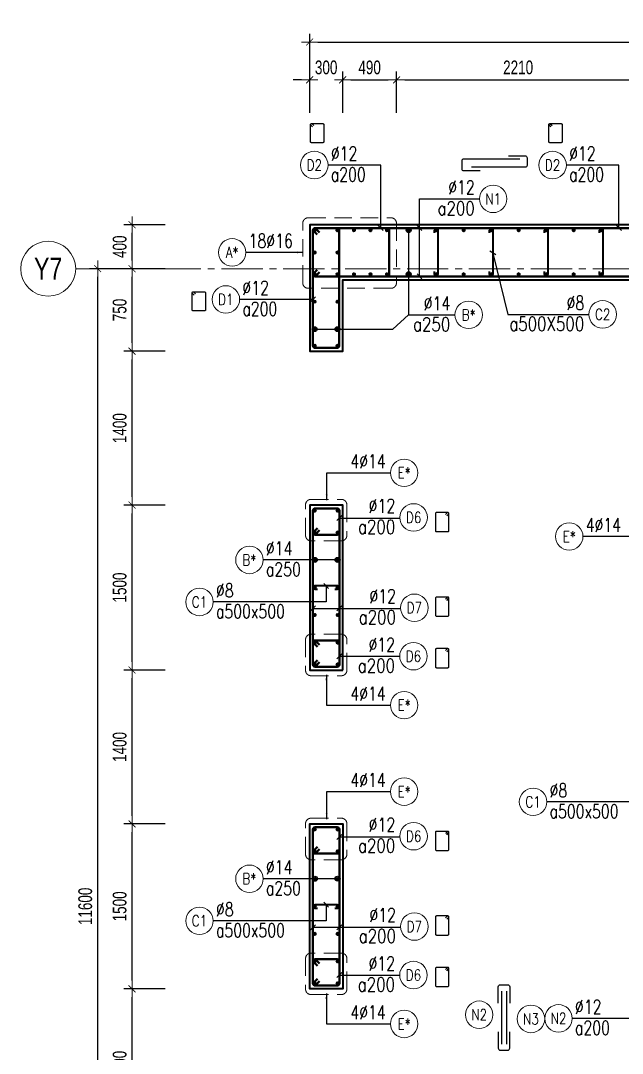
# Model space of a CAD drawing. Header units: millimetres. Extents: x 988833 to 1318015, y -9365 to 47591.
# Drawn here: x 1183816 to 1189286, y 5349 to 14742 of the extents above; entities that cross this region are included whole.
import ezdxf
from ezdxf.enums import TextEntityAlignment as Align

# ---------------------------------------------------------------- set-up
doc = ezdxf.new("R2010")
doc.units = ezdxf.units.MM
doc.header["$MEASUREMENT"] = 0
for name, pattern in [('HIDDEN', [9.525, 6.35, -3.175]), ('HIDDEN2', [4.7625, 3.175, -1.5875]), ('OF_Grid_1$0$CENTER2', [1.125, 0.75, -0.125, 0.125, -0.125])]:
    doc.linetypes.add(name, pattern=pattern)
doc.layers.get('0').update_dxf_attribs({"lineweight": 20})
doc.layers.get('Defpoints').update_dxf_attribs({"color": 151, "lineweight": 9})
doc.layers.add('Hidden', color=9, linetype='HIDDEN')
doc.layers.add('Ligature', color=1, linetype='Continuous')
for name, color, linetype, lineweight in [('KC-LEADER', 153, 'Continuous', 18), ('KC-THEP', 6, 'Continuous', 40), ('NDC_S_DIM', 1, 'Continuous', 15), ('NDC_S_HIDDEN', 8, 'HIDDEN2', 13), ('NDC_S_LEADER', 1, 'Continuous', 15), ('NDC_S_REBAR', 4, 'Continuous', 35), ('NDC_S_STIRRUP', 4, 'Continuous', 40), ('NDC_S_VN TEXT', 7, 'Continuous', 20), ('NDC_S_WALL', 6, 'Continuous', 35), ('OF_Grid_1$0$NDC_S_AXIS', 5, 'OF_Grid_1$0$CENTER2', 13), ('OF_Grid_1$0$NDC_S_SYMBOL', 1, 'Continuous', 15), ('OF_Grid_1$0$NDC_S_TEXT SYMBOL', 7, 'Continuous', 20)]:
    doc.layers.add(name, color=color, linetype=linetype, lineweight=lineweight)
doc.styles.add('NDC_ARIAL', font='arial.ttf', dxfattribs={"width": 0.85})
doc.styles.add('NDC_DIM', font='', dxfattribs={"width": 0.75})
doc.styles.add('NDC_EN TXT', font='romans.shx', dxfattribs={"width": 0.8})
doc.styles.add('OF_Grid_1$0$NDC_ANNO', font='', dxfattribs={"width": 0.8})
doc.styles.get('NDC_DIM').set_extended_font_data('Dotum')
doc.styles.get('OF_Grid_1$0$NDC_ANNO').set_extended_font_data('Dotum')
doc.dimstyles.new('NDC_1-50', dxfattribs={"dimscale": 50, "dimtxt": 2.5, "dimasz": 1, "dimexe": 1.5, "dimexo": 0, "dimgap": 0.8, "dimtad": 1, "dimdec": 0, "dimdsep": 46, "dimtxsty": 'NDC_ARIAL', "dimblk": 'DIMMARK', "dimcen": 49999.938995, "dimdle": 1.5, "dimclrd": 1, "dimclre": 1, "dimclrt": 3, "dimadec": 0, "dimazin": 0, "dimtfac": 1, "dimtdec": 0, "dimtix": 1, "dimtmove": 2, "dimatfit": 3, "dimfxl": 1, "dimarcsym": 0})
doc.dimstyles.new('NDC_dim_30', dxfattribs={"dimscale": 30, "dimtxt": 2.5, "dimasz": 1.5, "dimexe": 1.5, "dimexo": 2.5, "dimgap": 1, "dimtad": 1, "dimdec": 0, "dimzin": 0, "dimdsep": 46, "dimtxsty": 'NDC_DIM', "dimblk": 'DIMMARK', "dimcen": 0.09, "dimdle": 1.2, "dimclrd": 1, "dimclre": 1, "dimclrt": 3, "dimadec": 0, "dimazin": 0, "dimtfac": 1, "dimtdec": 0, "dimtix": 1, "dimtofl": 0, "dimtmove": 0, "dimatfit": 3, "dimfxl": 6, "dimfxlon": 1, "dimtolj": 1, "dimtzin": 0, "dimarcsym": 0})
doc.dimstyles.new('NDC_dim_50', dxfattribs={"dimscale": 50, "dimtxt": 2.5, "dimasz": 1.5, "dimexe": 1.5, "dimexo": 2.5, "dimgap": 1, "dimtad": 1, "dimdec": 0, "dimzin": 0, "dimdsep": 46, "dimtxsty": 'NDC_DIM', "dimblk": 'DIMMARK', "dimcen": 0.09, "dimdle": 1.2, "dimclrd": 1, "dimclre": 1, "dimclrt": 3, "dimadec": 0, "dimazin": 0, "dimtfac": 1, "dimtdec": 0, "dimtix": 1, "dimtofl": 0, "dimtmove": 0, "dimatfit": 3, "dimfxl": 6, "dimfxlon": 1, "dimtolj": 1, "dimtzin": 0, "dimarcsym": 0})

# ---------------------------------------------------------------- blocks, each defined once
blk = doc.blocks.new('THEP')
at = {"layer": 'KC-LEADER', "color": 6}
blk.add_circle((0, 0), 14, dxfattribs=at)
at = {"layer": 'KC-THEP'}
for p, q in [((-14, 0), (14, 0)), ((9.9, 9.9), (-9.9, -9.9)), ((-9.9, 9.9), (9.9, -9.9)), ((0, 14), (0, -14))]:
    blk.add_line(p, q, dxfattribs=at)
blk = doc.blocks.new('A$C7BC65A55')
at = {"layer": 'Ligature'}
for p, q in [((-15.2, 372, 0), (-15.2, 38.5, 0)), ((15.2, 372, 0), (15.2, 38.5, 0))]:
    blk.add_line(p, q, dxfattribs=at)
for points in [[(-36.2, 296.5), (-36.2, 400.9, -0.414214), (-24, 413.1), (24, 413.1, -0.414214), (36.2, 400.9), (36.2, 296.5)], [(-36.2, 116.5), (-36.2, 12.2, 0.414214), (-24, 0), (24, 0, 0.414214), (36.2, 12.2), (36.2, 116.5)]]:
    blk.add_lwpolyline(points, format="xyb", dxfattribs=at)
blk = doc.blocks.new('DIMMARK')
at = {"layer": 'NDC_S_DIM', "color": 1}
blk.add_line((-1.5, 0), (1, 0), dxfattribs=at)
at = {"layer": 'NDC_S_DIM', "color": 2, "const_width": 0.1}
blk.add_lwpolyline([(-0.42, -0.42), (0.42, 0.42)], dxfattribs=at)
blk = doc.blocks.new('*U11')
blk.add_circle((-2.5, 0), 2.5)
at = {"layer": 'NDC_S_VN TEXT', "color": 3, "style": 'NDC_EN TXT', "width": 0.75}
for tag, p in [('DK1', (0.5, 0.85)), ('KC1', (0.5, -2.97))]:
    blk.add_attdef(tag, p, '', height=2.5, dxfattribs=at)
at = {"layer": 'NDC_S_VN TEXT', "color": 7, "style": 'NDC_EN TXT', "width": 0.8}
blk.add_attdef('SH2', text='', height=2, dxfattribs=at).set_placement((-2.5, 0), align=Align.MIDDLE)
blk = doc.blocks.new('*U12')
blk.add_circle((-2.5, 0), 2.5)
at = {"layer": 'NDC_S_VN TEXT', "color": 3, "style": 'NDC_EN TXT', "width": 0.75}
for tag, p in [('DK1', (0.5, 0.85)), ('KC1', (0.5, -2.97))]:
    blk.add_attdef(tag, p, '', height=2.5, dxfattribs=at)
at = {"layer": 'NDC_S_VN TEXT', "color": 7, "style": 'NDC_EN TXT', "width": 0.8}
blk.add_attdef('SH2', text='', height=2, dxfattribs=at).set_placement((-2.5, 0), align=Align.MIDDLE)
blk = doc.blocks.new('*U13')
blk.add_circle((-2.5, 0), 2.5)
at = {"layer": 'NDC_S_VN TEXT', "color": 3, "style": 'NDC_EN TXT', "width": 0.75}
blk.add_attdef('DK1', (0.5, 0.85), '', height=2.5, dxfattribs=at)
at = {"layer": 'NDC_S_VN TEXT', "color": 7, "style": 'NDC_EN TXT', "width": 0.8}
blk.add_attdef('SH2', text='', height=2, dxfattribs=at).set_placement((-2.5, 0), align=Align.MIDDLE)
blk = doc.blocks.new('*U10')
blk.add_circle((2.5, 0), 2.5)
at = {"layer": 'NDC_S_VN TEXT', "color": 3, "style": 'NDC_EN TXT'}
for tag, width, p in [('DK2', 0.75, (-0.85, 0.85)), ('KC2', 0.8, (-0.85, -2.97))]:
    blk.add_attdef(tag, text='', height=2.5, dxfattribs=dict(at, width=width)).set_placement(p, align=Align.RIGHT)
at = {"layer": 'NDC_S_VN TEXT', "color": 7, "style": 'NDC_EN TXT', "width": 0.8}
blk.add_attdef('SH3', text='', height=2, dxfattribs=at).set_placement((2.5, 0), align=Align.MIDDLE)
blk = doc.blocks.new('*U9')
blk.add_circle((2.5, 0), 2.5)
at = {"layer": 'NDC_S_VN TEXT', "color": 3, "style": 'NDC_EN TXT', "width": 0.75}
blk.add_attdef('DK2', text='', height=2.5, dxfattribs=at).set_placement((-0.85, 0.85), align=Align.RIGHT)
at = {"layer": 'NDC_S_VN TEXT', "color": 7, "style": 'NDC_EN TXT', "width": 0.8}
blk.add_attdef('SH3', text='', height=2, dxfattribs=at).set_placement((2.5, 0), align=Align.MIDDLE)
blk = doc.blocks.new('*D1123')
at = {"layer": 'Defpoints', "color": 0, "ltscale": 200, "transparency": 16777216}
for p in [(1186743.5, 14203.4), (1186443.5, 12885.6), (1186743.5, 12385.6)]:
    blk.add_point(p, dxfattribs=at)
at = {"layer": 'NDC_S_DIM', "color": 1, "lineweight": -2, "ltscale": 200, "transparency": 16777216}
for p, q in [((1186443.5, 13903.4), (1186443.5, 14278.4)), ((1186743.5, 13903.4), (1186743.5, 14278.4)), ((1186368.5, 14203.4), (1186293.5, 14203.4)), ((1186818.5, 14203.4), (1186893.5, 14203.4))]:
    blk.add_line(p, q, dxfattribs=at)
at = {"layer": 'NDC_S_DIM', "color": 1, "lineweight": -2, "ltscale": 200, "transparency": 16777216, "xscale": 75, "yscale": 75, "zscale": 75}
blk.add_blockref('DIMMARK', (1186443.5, 14203.4), dxfattribs=at)
at = {"layer": 'NDC_S_DIM', "color": 1, "lineweight": -2, "ltscale": 200, "transparency": 16777216, "xscale": 75, "yscale": 75, "zscale": 75, "rotation": 180}
blk.add_blockref('DIMMARK', (1186743.5, 14203.4), dxfattribs=at)
at = {"layer": 'NDC_S_DIM', "color": 3, "ltscale": 200, "transparency": 16777216, "insert": (1186593.5, 14315.9), "char_height": 125, "attachment_point": 5, "style": 'NDC_DIM'}
blk.add_mtext('\\A1;300', dxfattribs=at)
blk = doc.blocks.new('*D1124')
at = {"layer": 'Defpoints', "color": 0, "ltscale": 200, "transparency": 16777216}
for p in [(1187233.4, 14203.4), (1186743.5, 12385.6), (1187233.4, 12199.5)]:
    blk.add_point(p, dxfattribs=at)
at = {"layer": 'NDC_S_DIM', "color": 1, "lineweight": -2, "ltscale": 200, "transparency": 16777216}
for p, q in [((1186743.5, 13903.4), (1186743.5, 14278.4)), ((1187233.4, 13903.4), (1187233.4, 14278.4)), ((1186818.5, 14203.4), (1187158.4, 14203.4))]:
    blk.add_line(p, q, dxfattribs=at)
at = {"layer": 'NDC_S_DIM', "color": 1, "lineweight": -2, "ltscale": 200, "transparency": 16777216, "xscale": 75, "yscale": 75, "zscale": 75, "rotation": 180}
blk.add_blockref('DIMMARK', (1186743.5, 14203.4), dxfattribs=at)
at = {"layer": 'NDC_S_DIM', "color": 1, "lineweight": -2, "ltscale": 200, "transparency": 16777216, "xscale": 75, "yscale": 75, "zscale": 75}
blk.add_blockref('DIMMARK', (1187233.4, 14203.4), dxfattribs=at)
at = {"layer": 'NDC_S_DIM', "color": 3, "ltscale": 200, "transparency": 16777216, "insert": (1186988.5, 14315.9), "char_height": 125, "attachment_point": 5, "style": 'NDC_DIM'}
blk.add_mtext('\\A1;490', dxfattribs=at)
blk = doc.blocks.new('*D1125')
at = {"layer": 'Defpoints', "color": 0, "ltscale": 200, "transparency": 16777216}
for p in [(1189443.5, 14203.4), (1189443.5, 12385.6), (1187233.4, 12199.5)]:
    blk.add_point(p, dxfattribs=at)
at = {"layer": 'NDC_S_DIM', "color": 1, "lineweight": -2, "ltscale": 200, "transparency": 16777216}
for p, q in [((1187233.4, 13903.4), (1187233.4, 14278.4)), ((1189443.5, 13903.4), (1189443.5, 14278.4)), ((1187308.4, 14203.4), (1189368.5, 14203.4))]:
    blk.add_line(p, q, dxfattribs=at)
at = {"layer": 'NDC_S_DIM', "color": 1, "lineweight": -2, "ltscale": 200, "transparency": 16777216, "xscale": 75, "yscale": 75, "zscale": 75, "rotation": 180}
blk.add_blockref('DIMMARK', (1187233.4, 14203.4), dxfattribs=at)
at = {"layer": 'NDC_S_DIM', "color": 1, "lineweight": -2, "ltscale": 200, "transparency": 16777216, "xscale": 75, "yscale": 75, "zscale": 75}
blk.add_blockref('DIMMARK', (1189443.5, 14203.4), dxfattribs=at)
at = {"layer": 'NDC_S_DIM', "color": 3, "ltscale": 200, "transparency": 16777216, "insert": (1188338.5, 14315.9), "char_height": 125, "attachment_point": 5, "style": 'NDC_DIM'}
blk.add_mtext('\\A1;2210', dxfattribs=at)
blk = doc.blocks.new('*D1135')
at = {"layer": 'Defpoints', "color": 0, "ltscale": 200, "transparency": 16777216}
for p in [(1193543.3, 14547.4), (1193543.3, 13839.7), (1186443.5, 13744.4)]:
    blk.add_point(p, dxfattribs=at)
at = {"layer": 'NDC_S_DIM', "color": 1, "lineweight": -2, "ltscale": 200, "transparency": 16777216}
for p, q in [((1186443.5, 14247.4), (1186443.5, 14622.4)), ((1193543.3, 14247.4), (1193543.3, 14622.4)), ((1186518.5, 14547.4), (1193468.3, 14547.4))]:
    blk.add_line(p, q, dxfattribs=at)
at = {"layer": 'NDC_S_DIM', "color": 1, "lineweight": -2, "ltscale": 200, "transparency": 16777216, "xscale": 75, "yscale": 75, "zscale": 75, "rotation": 180}
blk.add_blockref('DIMMARK', (1186443.5, 14547.4), dxfattribs=at)
at = {"layer": 'NDC_S_DIM', "color": 1, "lineweight": -2, "ltscale": 200, "transparency": 16777216, "xscale": 75, "yscale": 75, "zscale": 75}
blk.add_blockref('DIMMARK', (1193543.3, 14547.4), dxfattribs=at)
at = {"layer": 'NDC_S_DIM', "color": 3, "ltscale": 200, "transparency": 16777216, "insert": (1189993.4, 14659.9), "char_height": 125, "attachment_point": 5, "style": 'NDC_DIM'}
blk.add_mtext('\\A1;7100', dxfattribs=at)
blk = doc.blocks.new('*U55')
at = {"layer": 'OF_Grid_1$0$NDC_S_SYMBOL'}
blk.add_line((5, 0), (9, 0), dxfattribs=at)
blk.add_circle((0, 0), 5, dxfattribs=at)
at = {"layer": 'OF_Grid_1$0$NDC_S_TEXT SYMBOL', "color": 7, "style": 'OF_Grid_1$0$NDC_ANNO', "width": 0.8}
blk.add_attdef('GRID', text='', height=4, rotation=270, dxfattribs=at).set_placement((0, 0), align=Align.MIDDLE)
blk = doc.blocks.new('*D1136')
at = {"layer": 'Defpoints', "color": 0, "ltscale": 200, "transparency": 16777216}
for p in [(1184829, 12885.6), (1186443.5, 12885.6), (1186743.5, 12485.6)]:
    blk.add_point(p, dxfattribs=at)
at = {"layer": 'NDC_S_DIM', "color": 1, "lineweight": -2, "ltscale": 200, "transparency": 16777216}
for p, q in [((1185129, 12885.6), (1184754, 12885.6)), ((1184829, 12560.6), (1184829, 12810.6)), ((1185129, 12485.6), (1184754, 12485.6))]:
    blk.add_line(p, q, dxfattribs=at)
at = {"layer": 'NDC_S_DIM', "color": 1, "lineweight": -2, "ltscale": 200, "transparency": 16777216, "xscale": 75, "yscale": 75, "zscale": 75}
for p, rotation in [((1184829, 12885.6), 90), ((1184829, 12485.6), 270)]:
    blk.add_blockref('DIMMARK', p, dxfattribs=dict(at, rotation=rotation))
at = {"layer": 'NDC_S_DIM', "color": 3, "ltscale": 200, "transparency": 16777216, "insert": (1184716.4, 12685.6), "char_height": 125, "attachment_point": 5, "rotation": 90, "style": 'NDC_DIM'}
blk.add_mtext('\\A1;400', dxfattribs=at)
blk = doc.blocks.new('*D1138')
at = {"layer": 'Defpoints', "color": 0, "ltscale": 200, "transparency": 16777216}
for p in [(1184516.4, 12485.6), (1186557.4, 12485.6), (1186557.5, 885.9)]:
    blk.add_point(p, dxfattribs=at)
at = {"layer": 'NDC_S_DIM', "color": 1, "lineweight": -2, "ltscale": 200, "transparency": 16777216}
for p, q in [((1184816.4, 12485.6), (1184441.4, 12485.6)), ((1184516.4, 960.9), (1184516.4, 12410.6)), ((1184816.4, 885.9), (1184441.4, 885.9))]:
    blk.add_line(p, q, dxfattribs=at)
at = {"layer": 'NDC_S_DIM', "color": 1, "lineweight": -2, "ltscale": 200, "transparency": 16777216, "xscale": 75, "yscale": 75, "zscale": 75}
for p, rotation in [((1184516.4, 12485.6), 90), ((1184516.4, 885.9), 270)]:
    blk.add_blockref('DIMMARK', p, dxfattribs=dict(at, rotation=rotation))
at = {"layer": 'NDC_S_DIM', "color": 3, "ltscale": 200, "transparency": 16777216, "insert": (1184403.8, 6685.7), "char_height": 125, "attachment_point": 5, "rotation": 90, "style": 'NDC_DIM'}
blk.add_mtext('\\A1;11600', dxfattribs=at)
blk = doc.blocks.new('*D1159')
at = {"layer": 'Defpoints', "color": 0, "ltscale": 200, "transparency": 16777216}
for p in [(1184829, 5935.6), (1186593.5, 5935.6), (1186593.5, 4535.6)]:
    blk.add_point(p, dxfattribs=at)
at = {"layer": 'NDC_S_DIM', "color": 1, "lineweight": -2, "ltscale": 200, "transparency": 16777216}
for p, q in [((1185129, 5935.6), (1184754, 5935.6)), ((1184829, 4610.6), (1184829, 5860.6)), ((1185129, 4535.6), (1184754, 4535.6))]:
    blk.add_line(p, q, dxfattribs=at)
at = {"layer": 'NDC_S_DIM', "color": 1, "lineweight": -2, "ltscale": 200, "transparency": 16777216, "xscale": 75, "yscale": 75, "zscale": 75}
for p, rotation in [((1184829, 5935.6), 90), ((1184829, 4535.6), 270)]:
    blk.add_blockref('DIMMARK', p, dxfattribs=dict(at, rotation=rotation))
at = {"layer": 'NDC_S_DIM', "color": 3, "ltscale": 200, "transparency": 16777216, "insert": (1184716.4, 5235.6), "char_height": 125, "attachment_point": 5, "rotation": 90, "style": 'NDC_DIM'}
blk.add_mtext('\\A1;1400', dxfattribs=at)
blk = doc.blocks.new('*D1160')
at = {"layer": 'Defpoints', "color": 0, "ltscale": 200, "transparency": 16777216}
for p in [(1184829, 7435.6), (1186593.5, 7435.6), (1186593.5, 5935.6)]:
    blk.add_point(p, dxfattribs=at)
at = {"layer": 'NDC_S_DIM', "color": 1, "lineweight": -2, "ltscale": 200, "transparency": 16777216}
for p, q in [((1185129, 7435.6), (1184754, 7435.6)), ((1184829, 6010.6), (1184829, 7360.6)), ((1185129, 5935.6), (1184754, 5935.6))]:
    blk.add_line(p, q, dxfattribs=at)
at = {"layer": 'NDC_S_DIM', "color": 1, "lineweight": -2, "ltscale": 200, "transparency": 16777216, "xscale": 75, "yscale": 75, "zscale": 75}
for p, rotation in [((1184829, 7435.6), 90), ((1184829, 5935.6), 270)]:
    blk.add_blockref('DIMMARK', p, dxfattribs=dict(at, rotation=rotation))
at = {"layer": 'NDC_S_DIM', "color": 3, "ltscale": 200, "transparency": 16777216, "insert": (1184716.4, 6685.6), "char_height": 125, "attachment_point": 5, "rotation": 90, "style": 'NDC_DIM'}
blk.add_mtext('\\A1;1500', dxfattribs=at)
blk = doc.blocks.new('*D1161')
at = {"layer": 'Defpoints', "color": 0, "ltscale": 200, "transparency": 16777216}
for p in [(1184829, 8835.6), (1186593.5, 8835.6), (1186593.5, 7435.6)]:
    blk.add_point(p, dxfattribs=at)
at = {"layer": 'NDC_S_DIM', "color": 1, "lineweight": -2, "ltscale": 200, "transparency": 16777216}
for p, q in [((1185129, 8835.6), (1184754, 8835.6)), ((1184829, 7510.6), (1184829, 8760.6)), ((1185129, 7435.6), (1184754, 7435.6))]:
    blk.add_line(p, q, dxfattribs=at)
at = {"layer": 'NDC_S_DIM', "color": 1, "lineweight": -2, "ltscale": 200, "transparency": 16777216, "xscale": 75, "yscale": 75, "zscale": 75}
for p, rotation in [((1184829, 8835.6), 90), ((1184829, 7435.6), 270)]:
    blk.add_blockref('DIMMARK', p, dxfattribs=dict(at, rotation=rotation))
at = {"layer": 'NDC_S_DIM', "color": 3, "ltscale": 200, "transparency": 16777216, "insert": (1184716.4, 8135.6), "char_height": 125, "attachment_point": 5, "rotation": 90, "style": 'NDC_DIM'}
blk.add_mtext('\\A1;1400', dxfattribs=at)
blk = doc.blocks.new('*D1162')
at = {"layer": 'Defpoints', "color": 0, "ltscale": 200, "transparency": 16777216}
for p in [(1184829, 10335.6), (1186593.5, 10335.6), (1186593.5, 8835.6)]:
    blk.add_point(p, dxfattribs=at)
at = {"layer": 'NDC_S_DIM', "color": 1, "lineweight": -2, "ltscale": 200, "transparency": 16777216}
for p, q in [((1185129, 10335.6), (1184754, 10335.6)), ((1184829, 8910.6), (1184829, 10260.6)), ((1185129, 8835.6), (1184754, 8835.6))]:
    blk.add_line(p, q, dxfattribs=at)
at = {"layer": 'NDC_S_DIM', "color": 1, "lineweight": -2, "ltscale": 200, "transparency": 16777216, "xscale": 75, "yscale": 75, "zscale": 75}
for p, rotation in [((1184829, 10335.6), 90), ((1184829, 8835.6), 270)]:
    blk.add_blockref('DIMMARK', p, dxfattribs=dict(at, rotation=rotation))
at = {"layer": 'NDC_S_DIM', "color": 3, "ltscale": 200, "transparency": 16777216, "insert": (1184716.4, 9585.6), "char_height": 125, "attachment_point": 5, "rotation": 90, "style": 'NDC_DIM'}
blk.add_mtext('\\A1;1500', dxfattribs=at)
blk = doc.blocks.new('*D1163')
at = {"layer": 'Defpoints', "color": 0, "ltscale": 200, "transparency": 16777216}
for p in [(1184829, 11735.6), (1186593.5, 11735.6), (1186593.5, 10335.6)]:
    blk.add_point(p, dxfattribs=at)
at = {"layer": 'NDC_S_DIM', "color": 1, "lineweight": -2, "ltscale": 200, "transparency": 16777216}
for p, q in [((1185129, 11735.6), (1184754, 11735.6)), ((1184829, 10410.6), (1184829, 11660.6)), ((1185129, 10335.6), (1184754, 10335.6))]:
    blk.add_line(p, q, dxfattribs=at)
at = {"layer": 'NDC_S_DIM', "color": 1, "lineweight": -2, "ltscale": 200, "transparency": 16777216, "xscale": 75, "yscale": 75, "zscale": 75}
for p, rotation in [((1184829, 11735.6), 90), ((1184829, 10335.6), 270)]:
    blk.add_blockref('DIMMARK', p, dxfattribs=dict(at, rotation=rotation))
at = {"layer": 'NDC_S_DIM', "color": 3, "ltscale": 200, "transparency": 16777216, "insert": (1184716.4, 11035.6), "char_height": 125, "attachment_point": 5, "rotation": 90, "style": 'NDC_DIM'}
blk.add_mtext('\\A1;1400', dxfattribs=at)
blk = doc.blocks.new('*D1164')
at = {"layer": 'Defpoints', "color": 0, "ltscale": 200, "transparency": 16777216}
for p in [(1184829, 12485.6), (1186557.4, 12485.6), (1186593.5, 11735.6)]:
    blk.add_point(p, dxfattribs=at)
at = {"layer": 'NDC_S_DIM', "color": 1, "lineweight": -2, "ltscale": 200, "transparency": 16777216}
for p, q in [((1185129, 12485.6), (1184754, 12485.6)), ((1184829, 11810.6), (1184829, 12410.6)), ((1185129, 11735.6), (1184754, 11735.6))]:
    blk.add_line(p, q, dxfattribs=at)
at = {"layer": 'NDC_S_DIM', "color": 1, "lineweight": -2, "ltscale": 200, "transparency": 16777216, "xscale": 75, "yscale": 75, "zscale": 75}
for p, rotation in [((1184829, 12485.6), 90), ((1184829, 11735.6), 270)]:
    blk.add_blockref('DIMMARK', p, dxfattribs=dict(at, rotation=rotation))
at = {"layer": 'NDC_S_DIM', "color": 3, "ltscale": 200, "transparency": 16777216, "insert": (1184716.4, 12110.6), "char_height": 125, "attachment_point": 5, "rotation": 90, "style": 'NDC_DIM'}
blk.add_mtext('\\A1;750', dxfattribs=at)

msp = doc.modelspace()

# ---------------------------------------------------------------- linework, layer by layer
for centre in [(1187984.4, 5700), (1188455.4, 5661.8)]:
    msp.add_circle(centre, 125)
at = {"layer": 'Ligature'}
for points in [[(1186469.5, 13775.5), (1186453.6, 13791.4, -0.668179), (1186459.3, 13805.4), (1186564, 13805.4, -0.414214), (1186572.1, 13797.2), (1186572.1, 13640.1, -0.414214), (1186564, 13631.9), (1186459.3, 13631.9, -0.414214), (1186451.2, 13640.1), (1186451.2, 13797.2, -0.668179), (1186465.1, 13803), (1186481.1, 13787)], [(1188635.7, 13775.5), (1188619.7, 13791.4, -0.668179), (1188625.5, 13805.4), (1188730.1, 13805.4, -0.414214), (1188738.3, 13797.2), (1188738.3, 13640.1, -0.414214), (1188730.1, 13631.9), (1188625.5, 13631.9, -0.414214), (1188617.3, 13640.1), (1188617.3, 13797.2, -0.668179), (1188631.2, 13803), (1188647.2, 13787)], [(1185393.9, 12245.4), (1185377.9, 12261.4, -0.668179), (1185383.7, 12275.3), (1185488.3, 12275.3, -0.414214), (1185496.5, 12267.1), (1185496.5, 12110, -0.414214), (1185488.3, 12101.9), (1185383.7, 12101.9, -0.414214), (1185375.5, 12110), (1185375.5, 12267.1, -0.668179), (1185389.5, 12272.9), (1185405.4, 12257)], [(1187689.6, 10237.8), (1187705.5, 10253.8, 0.668179), (1187699.8, 10267.7), (1187595.1, 10267.7, 0.414214), (1187587, 10259.6), (1187587, 10102.4, 0.414214), (1187595.1, 10094.3), (1187699.8, 10094.3, 0.414214), (1187707.9, 10102.4), (1187707.9, 10259.6, 0.668179), (1187694, 10265.3), (1187678, 10249.4)], [(1187689.5, 9468.7), (1187705.5, 9484.6, 0.668179), (1187699.7, 9498.6), (1187595.1, 9498.6, 0.414214), (1187586.9, 9490.4), (1187586.9, 9333.3, 0.414214), (1187595.1, 9325.1), (1187699.7, 9325.1, 0.414214), (1187707.9, 9333.3), (1187707.9, 9490.4, 0.668179), (1187694, 9496.2), (1187678, 9480.2)], [(1187689.5, 9000.1), (1187705.5, 9016.1, 0.668179), (1187699.7, 9030), (1187595.1, 9030, 0.414214), (1187586.9, 9021.8), (1187586.9, 8864.7, 0.414214), (1187595.1, 8856.6), (1187699.7, 8856.6, 0.414214), (1187707.9, 8864.7), (1187707.9, 9021.8, 0.668179), (1187694, 9027.6), (1187678, 9011.6)], [(1187689.6, 7337.8), (1187705.5, 7353.8, 0.668179), (1187699.8, 7367.7), (1187595.1, 7367.7, 0.414214), (1187587, 7359.6), (1187587, 7202.4, 0.414214), (1187595.1, 7194.3), (1187699.8, 7194.3, 0.414214), (1187707.9, 7202.4), (1187707.9, 7359.6, 0.668179), (1187694, 7365.3), (1187678, 7349.4)], [(1187689.5, 6568.7), (1187705.5, 6584.6, 0.668179), (1187699.7, 6598.6), (1187595.1, 6598.6, 0.414214), (1187586.9, 6590.4), (1187586.9, 6433.3, 0.414214), (1187595.1, 6425.1), (1187699.7, 6425.1, 0.414214), (1187707.9, 6433.3), (1187707.9, 6590.4, 0.668179), (1187694, 6596.2), (1187678, 6580.2)], [(1187689.5, 6100.1), (1187705.5, 6116.1, 0.668179), (1187699.7, 6130), (1187595.1, 6130, 0.414214), (1187586.9, 6121.8), (1187586.9, 5964.7, 0.414214), (1187595.1, 5956.6), (1187699.7, 5956.6, 0.414214), (1187707.9, 5964.7), (1187707.9, 6121.8, 0.668179), (1187694, 6127.6), (1187678, 6111.6)]]:
    msp.add_lwpolyline(points, format="xyb", dxfattribs=at)
at = {"layer": 'Ligature', "elevation": 0}
for points in [[(1188355.3, 13482.5), (1187843.6, 13482.5, 0.414214), (1187826, 13464.9), (1187826, 13395.7, 0.414214), (1187843.6, 13378.1), (1187993.9, 13378.1)], [(1188251.7, 13512.5), (1188401.9, 13512.5, -0.414214), (1188419.5, 13494.9), (1188419.5, 13425.8, -0.414214), (1188401.9, 13408.2), (1187913.7, 13408.2)]]:
    msp.add_lwpolyline(points, format="xyb", dxfattribs=at)
at = {"layer": 'NDC_S_HIDDEN', "ltscale": 50}
for points in [[(1186430.4, 12949), (1187182.6, 12949, -0.414214), (1187232.6, 12899), (1187232.6, 12357.7, -0.414214), (1187182.6, 12307.7), (1186430.4, 12307.7, -0.414214), (1186380.4, 12357.7), (1186380.4, 12899, -0.414214)], [(1186455.9, 10387.7), (1186731.7, 10387.7, -0.414214), (1186781.7, 10337.7), (1186781.7, 10060.1, -0.414214), (1186731.7, 10010.1), (1186455.9, 10010.1, -0.414214), (1186405.9, 10060.1), (1186405.9, 10337.7, -0.414214)], [(1186455.9, 8783.5), (1186731.7, 8783.5, 0.414214), (1186781.7, 8833.5), (1186781.7, 9111.1, 0.414214), (1186731.7, 9161.1), (1186455.9, 9161.1, 0.414214), (1186405.9, 9111.1), (1186405.9, 8833.5, 0.414214)], [(1186455.9, 7487.7), (1186731.7, 7487.7, -0.414214), (1186781.7, 7437.7), (1186781.7, 7160.1, -0.414214), (1186731.7, 7110.1), (1186455.9, 7110.1, -0.414214), (1186405.9, 7160.1), (1186405.9, 7437.7, -0.414214)], [(1186455.9, 5883.5), (1186731.7, 5883.5, 0.414214), (1186781.7, 5933.5), (1186781.7, 6211.1, 0.414214), (1186731.7, 6261.1), (1186455.9, 6261.1, 0.414214), (1186405.9, 6211.1), (1186405.9, 5933.5, 0.414214)]]:
    msp.add_lwpolyline(points, format="xyb", close=True, dxfattribs=at)
at = {"layer": 'NDC_S_REBAR'}
for points in [[(1187578.4, 12810.6), (1187578.4, 12835.6, -1), (1187608.4, 12835.6), (1187608.4, 12435.6, -1), (1187578.4, 12435.6), (1187578.4, 12460.6)], [(1188078.4, 12810.6), (1188078.4, 12835.6, -1), (1188108.4, 12835.6), (1188108.4, 12435.6, -1), (1188078.4, 12435.6), (1188078.4, 12460.6)], [(1188578.4, 12810.6), (1188578.4, 12835.6, -1), (1188608.4, 12835.6), (1188608.4, 12435.6, -1), (1188578.4, 12435.6), (1188578.4, 12460.6)], [(1189078.4, 12810.6), (1189078.4, 12835.6, -1), (1189108.4, 12835.6), (1189108.4, 12435.6, -1), (1189078.4, 12435.6), (1189078.4, 12460.6)], [(1186672.1, 9570.6), (1186697.1, 9570.6, 1), (1186697.1, 9600.6), (1186490, 9600.6, 1), (1186490, 9570.6), (1186515, 9570.6)], [(1186672.1, 6670.6), (1186697.1, 6670.6, 1), (1186697.1, 6700.6), (1186490, 6700.6, 1), (1186490, 6670.6), (1186515, 6670.6)]]:
    msp.add_lwpolyline(points, format="xyb", dxfattribs=at)
at = {"layer": 'NDC_S_STIRRUP'}
for points in [[(1191250.4, 12455.6), (1191290.4, 12415.6, 0.414214), (1191310.4, 12435.6), (1191310.4, 12835.6, 0.414214), (1191290.4, 12855.6), (1186492.7, 12855.6, 0.414214), (1186472.7, 12835.6), (1186472.7, 12435.6, 0.414214), (1186492.7, 12415.6), (1191290.4, 12415.6, 0.414214), (1191310.4, 12435.6), (1191270.4, 12475.6)], [(1186532.7, 12455.6), (1186492.7, 12415.6, -0.414214), (1186472.7, 12435.6), (1186472.7, 12835.6, -0.414214), (1186492.7, 12855.6), (1187146.3, 12855.6, -0.414214), (1187166.3, 12835.6), (1187166.3, 12435.6, -0.414214), (1187146.3, 12415.6), (1186492.7, 12415.6, -0.414214), (1186472.7, 12435.6), (1186512.7, 12475.6)], [(1186512.7, 12795.6), (1186472.7, 12835.6, -0.414214), (1186492.7, 12855.6), (1186692.7, 12855.6, -0.414214), (1186712.7, 12835.6), (1186712.7, 11785.6, -0.414214), (1186692.7, 11765.6), (1186492.7, 11765.6, -0.414214), (1186472.7, 11785.6), (1186472.7, 12835.6, -0.414214), (1186492.7, 12855.6), (1186532.7, 12815.6)], [(1186513.5, 8925.6), (1186473.5, 8885.6, 0.414214), (1186493.5, 8865.6), (1186693.5, 8865.6, 0.414214), (1186713.5, 8885.6), (1186713.5, 10285.6, 0.414214), (1186693.5, 10305.6), (1186493.5, 10305.6, 0.414214), (1186473.5, 10285.6), (1186473.5, 8885.6, 0.414214), (1186493.5, 8865.6), (1186533.5, 8905.6)], [(1186513.5, 10126.1), (1186473.5, 10086.1, 0.414214), (1186493.5, 10066.1), (1186693.5, 10066.1, 0.414214), (1186713.5, 10086.1), (1186713.5, 10285.6, 0.414214), (1186693.5, 10305.6), (1186493.5, 10305.6, 0.414214), (1186473.5, 10285.6), (1186473.5, 10086.1, 0.414214), (1186493.5, 10066.1), (1186533.5, 10106.1)], [(1186513.5, 9045.1), (1186473.5, 9085.1, -0.414214), (1186493.5, 9105.1), (1186693.5, 9105.1, -0.414214), (1186713.5, 9085.1), (1186713.5, 8885.6, -0.414214), (1186693.5, 8865.6), (1186493.5, 8865.6, -0.414214), (1186473.5, 8885.6), (1186473.5, 9085.1, -0.414214), (1186493.5, 9105.1), (1186533.5, 9065.1)], [(1186513.5, 6025.6), (1186473.5, 5985.6, 0.414214), (1186493.5, 5965.6), (1186693.5, 5965.6, 0.414214), (1186713.5, 5985.6), (1186713.5, 7385.6, 0.414214), (1186693.5, 7405.6), (1186493.5, 7405.6, 0.414214), (1186473.5, 7385.6), (1186473.5, 5985.6, 0.414214), (1186493.5, 5965.6), (1186533.5, 6005.6)], [(1186513.5, 7226.1), (1186473.5, 7186.1, 0.414214), (1186493.5, 7166.1), (1186693.5, 7166.1, 0.414214), (1186713.5, 7186.1), (1186713.5, 7385.6, 0.414214), (1186693.5, 7405.6), (1186493.5, 7405.6, 0.414214), (1186473.5, 7385.6), (1186473.5, 7186.1, 0.414214), (1186493.5, 7166.1), (1186533.5, 7206.1)], [(1186513.5, 6145.1), (1186473.5, 6185.1, -0.414214), (1186493.5, 6205.1), (1186693.5, 6205.1, -0.414214), (1186713.5, 6185.1), (1186713.5, 5985.6, -0.414214), (1186693.5, 5965.6), (1186493.5, 5965.6, -0.414214), (1186473.5, 5985.6), (1186473.5, 6185.1, -0.414214), (1186493.5, 6205.1), (1186533.5, 6165.1)]]:
    msp.add_lwpolyline(points, format="xyb", dxfattribs=at)
at = {"layer": 'NDC_S_WALL', "ltscale": 200}
for points in [[(1192843.5, 3485.6), (1192843.5, 12885.6), (1192843.5, 12885.6), (1192443.5, 12885.6), (1192443.5, 12885.6), (1192443.5, 12385.6), (1192443.5, 12385.6), (1192543.5, 12385.6), (1192543.5, 10185.6), (1189743.5, 10185.6), (1189743.5, 12385.6), (1189743.5, 12385.6), (1191341.2, 12385.6), (1191341.2, 12385.6), (1191341.2, 12885.6), (1191341.2, 12885.6), (1186443.5, 12885.6), (1186443.5, 11735.6), (1186743.5, 11735.6), (1186743.5, 12385.6), (1189443.5, 12385.6), (1189443.5, 12385.6), (1189443.5, 985.6)], [(1192843.5, 3485.6), (1192843.5, 12885.6), (1192843.5, 12885.6), (1192443.5, 12885.6), (1192443.5, 12885.6), (1192443.5, 12385.6), (1192443.5, 12385.6), (1192543.5, 12385.6), (1192543.5, 10185.6), (1189743.5, 10185.6), (1189743.5, 12385.6), (1189743.5, 12385.6), (1191341.2, 12385.6), (1191341.2, 12385.6), (1191341.2, 12885.6), (1191341.2, 12885.6), (1186443.5, 12885.6), (1186443.5, 11735.6), (1186743.5, 11735.6), (1186743.5, 12385.6), (1189443.5, 12385.6), (1189443.5, 12385.6), (1189443.5, 985.6)], [(1186743.5, 8835.6), (1186743.5, 10335.6), (1186743.5, 10335.6), (1186443.5, 10335.6), (1186443.5, 8835.6), (1186743.5, 8835.6)], [(1186743.5, 8835.6), (1186743.5, 10335.6), (1186743.5, 10335.6), (1186443.5, 10335.6), (1186443.5, 8835.6), (1186743.5, 8835.6)], [(1186743.5, 5935.6), (1186443.5, 5935.6), (1186443.5, 7435.6), (1186443.5, 7435.6), (1186743.5, 7435.6), (1186743.5, 7435.6), (1186743.5, 5935.6)], [(1186443.5, 5935.6), (1186443.5, 7435.6), (1186443.5, 7435.6), (1186743.5, 7435.6), (1186743.5, 7435.6), (1186743.5, 5935.6), (1186443.5, 5935.6)]]:
    msp.add_lwpolyline(points, dxfattribs=at)
at = {"layer": 'OF_Grid_1$0$NDC_S_AXIS', "ltscale": 500}
msp.add_line((1184516.4, 12485.6), (1198344.1, 12485.6), dxfattribs=at)

# ---------------------------------------------------------------- block references
at = {"layer": 'Hidden', "xscale": 1.44, "yscale": 1.44, "zscale": 1.44}
msp.add_blockref('A$C7BC65A55', (1188209.5, 5377.7, 0), dxfattribs=at)
at = {"layer": 'KC-THEP'}
for p, rotation in [((1186489.2, 12835.6), 189.6685644363809), ((1186696.3, 12632.9), 9.66856443638095), ((1186696.3, 12435.6), 9.66856443638095), ((1186846.3, 12435.6), 9.66856443638095), ((1186996.3, 12435.6), 9.66856443638095), ((1187146.3, 12435.6), 9.66856443638095), ((1187343.4, 12435.6), 9.66856443638095), ((1187593.4, 12435.6), 9.66856443638095), ((1187843.4, 12435.6), 9.66856443638095), ((1188093.4, 12435.6), 9.66856443638095), ((1188343.4, 12435.6), 9.66856443638095), ((1188593.4, 12435.6), 9.66856443638095), ((1188843.4, 12435.6), 9.66856443638095), ((1189093.4, 12435.6), 9.66856443638095), ((1186696.3, 12185.6), 9.66856443638095), ((1186696.3, 11935.6), 9.66856443638095), ((1186696.3, 11784.3), 9.66856443638095), ((1186490, 10285.6), 189.6685644363809), ((1186697.1, 10085.6), 9.668564436380926), ((1186490, 9835.6), 189.6685644363809), ((1186490, 9585.6), 189.6685644363809), ((1186490, 9335.6), 189.6685644363809), ((1186490, 9085.6), 189.6685644363809), ((1186697.1, 8885.6), 9.668564436380946), ((1186490, 7385.6), 189.6685644363809), ((1186697.1, 7185.6), 9.668564436380926), ((1186490, 6935.6), 189.6685644363809), ((1186490, 6685.6), 189.6685644363809), ((1186490, 6435.6), 189.6685644363809), ((1186490, 6185.6), 189.6685644363809), ((1186697.1, 5985.6), 9.668564436380946)]:
    msp.add_blockref('THEP', p, dxfattribs=dict(at, rotation=rotation))
at = {"layer": 'KC-THEP', "xscale": -1}
for p, rotation in [((1186696.3, 12835.6), 170.331435563619), ((1186846.3, 12835.6), 170.331435563619), ((1186996.3, 12835.6), 170.331435563619), ((1187146.3, 12835.6), 170.331435563619), ((1187343.4, 12835.6), 170.331435563619), ((1187593.4, 12835.6), 170.331435563619), ((1187843.4, 12835.6), 170.331435563619), ((1188093.4, 12835.6), 170.331435563619), ((1188343.4, 12835.6), 170.331435563619), ((1188593.4, 12835.6), 170.331435563619), ((1188843.4, 12835.6), 170.331435563619), ((1189093.4, 12835.6), 170.331435563619), ((1186489.2, 12632.9), 350.3314355636191), ((1186489.2, 12435.6), 350.3314355636191), ((1186489.2, 12185.6), 350.3314355636191), ((1186489.2, 11935.6), 350.3314355636191), ((1186489.2, 11784.3), 350.3314355636191), ((1186697.1, 10285.6), 170.331435563619), ((1186490, 10085.6), 350.3314355636191), ((1186697.1, 9835.6), 170.331435563619), ((1186697.1, 9585.6), 170.331435563619), ((1186697.1, 9335.6), 170.331435563619), ((1186697.1, 9085.6), 170.331435563619), ((1186490, 8885.6), 350.3314355636191), ((1186697.1, 7385.6), 170.331435563619), ((1186490, 7185.6), 350.3314355636191), ((1186697.1, 6935.6), 170.331435563619), ((1186697.1, 6685.6), 170.331435563619), ((1186697.1, 6435.6), 170.331435563619), ((1186697.1, 6185.6), 170.331435563619), ((1186490, 5985.6), 350.3314355636191)]:
    msp.add_blockref('THEP', p, dxfattribs=dict(at, rotation=rotation))
at = {"layer": 'NDC_S_VN TEXT', "xscale": 50, "yscale": 50, "zscale": 50}
for name, p, values in [('*U11', (1186610.8, 13428.8), {'SH2': 'D2', 'DK1': '%%C12', 'KC1': 'a200'}), ('*U11', (1188776.9, 13428.8), {'SH2': 'D2', 'DK1': '%%C12', 'KC1': 'a200'}), ('*U10', (1187986.7, 13120.9), {'SH3': 'N1', 'DK2': '%%C12', 'KC2': 'a200'}), ('*U13', (1185863.8, 12634.5), {'SH2': 'A*', 'DK1': '18%%C16'}), ('*U11', (1185806.8, 12206.4), {'SH2': 'D1', 'DK1': '%%C12', 'KC1': 'a200'}), ('*U10', (1187764, 12065.9), {'SH3': 'B*', 'DK2': '%%C14', 'KC2': 'a250'}), ('*U10', (1188982, 12070.6), {'SH3': 'C2', 'DK2': '%%c8', 'KC2': 'a500X500'}), ('*U9', (1187177.4, 10629.1), {'SH3': 'E*', 'DK2': '4%%C14'}), ('*U10', (1187263.7, 10223.5), {'SH3': 'D6', 'DK2': '%%c12', 'KC2': 'a200'}), ('*U13', (1188927.9, 10049.8), {'SH2': 'E*', 'DK1': '4%%C14'}), ('*U11', (1186021.1, 9836.8), {'SH2': 'B*', 'DK1': '%%C14', 'KC1': 'a250'}), ('*U11', (1185567.1, 9454.3), {'SH2': 'C1', 'DK1': '%%c8', 'KC1': 'a500x500'}), ('*U10', (1187270.2, 9401.8), {'SH3': 'D7', 'DK2': '%%c12', 'KC2': 'a200'}), ('*U10', (1187261.8, 8961.1), {'SH3': 'D6', 'DK2': '%%c12', 'KC2': 'a200'}), ('*U9', (1187177.4, 8516.1), {'SH3': 'E*', 'DK2': '4%%C14'}), ('*U9', (1187177.4, 7729.1), {'SH3': 'E*', 'DK2': '4%%C14'}), ('*U12', (1188599.4, 7636.2), {'SH2': 'C1', 'DK1': '%%c8', 'KC1': 'a500x500'}), ('*U10', (1187263.7, 7323.5), {'SH3': 'D6', 'DK2': '%%c12', 'KC2': 'a200'}), ('*U11', (1186021.1, 6936.8), {'SH2': 'B*', 'DK1': '%%C14', 'KC1': 'a250'}), ('*U11', (1185567.1, 6554.3), {'SH2': 'C1', 'DK1': '%%c8', 'KC1': 'a500x500'}), ('*U10', (1187270.2, 6501.8), {'SH3': 'D7', 'DK2': '%%c12', 'KC2': 'a200'}), ('*U10', (1187261.8, 6061.1), {'SH3': 'D6', 'DK2': '%%c12', 'KC2': 'a200'}), ('*U11', (1188830.4, 5667), {'SH2': 'N2', 'DK1': '%%C12', 'KC1': 'a200'}), ('*U9', (1187177.4, 5616.1), {'SH3': 'E*', 'DK2': '4%%C14'})]:
    msp.add_blockref(name, p, dxfattribs=at).add_auto_attribs(values)
at = {"layer": 'OF_Grid_1$0$NDC_S_AXIS'}
ref = msp.add_blockref('*U55', (1184066.4, 12485.6), dxfattribs=dict(at, xscale=50, yscale=50, zscale=50))
ref.add_attrib('GRID', 'Y7', dxfattribs={"layer": 'OF_Grid_1$0$NDC_S_TEXT SYMBOL', "color": 7, "height": 200, "style": 'OF_Grid_1$0$NDC_ANNO', "width": 0.8}).set_placement((1184066.4, 12485.6), align=Align.MIDDLE)

# ---------------------------------------------------------------- texts
at = {"layer": 'NDC_S_VN TEXT', "color": 7, "style": 'NDC_EN TXT', "width": 0.8}
for tag, p in [('N2', (1187984.4, 5700)), ('N3', (1188455.4, 5661.8))]:
    msp.add_attdef(tag, text='3', height=100, dxfattribs=at).set_placement(p, align=Align.MIDDLE)

# ---------------------------------------------------------------- dimensions: what is measured, and where the dimension line sits
at = {"layer": 'NDC_S_DIM', "ltscale": 200}
for base, p1, p2, picture, middle in [((1193543.3, 14547.4), (1186443.5, 13744.4), (1193543.3, 13839.7), '*D1135', (1189993.4, 14659.9)), ((1186743.5, 14203.4), (1186443.5, 12885.6), (1186743.5, 12385.6), '*D1123', (1186593.5, 14315.9)), ((1187233.4, 14203.4), (1186743.5, 12385.6), (1187233.4, 12199.5), '*D1124', (1186988.5, 14315.9)), ((1189443.5, 14203.4), (1187233.4, 12199.5), (1189443.5, 12385.6), '*D1125', (1188338.5, 14315.9))]:
    dim = msp.add_linear_dim(base=base, p1=p1, p2=p2, dimstyle='NDC_dim_50', override={"dimtmove": 1}, dxfattribs=at)
    dim.commit()
    dim.dimension.update_dxf_attribs({"geometry": picture, "text_midpoint": middle})
dim = msp.add_linear_dim(base=(1184829, 12885.6), p1=(1186743.5, 12485.6), p2=(1186443.5, 12885.6), angle=90, dimstyle='NDC_dim_50', override={"dimtmove": 1}, dxfattribs=at)
dim.commit()
dim.dimension.update_dxf_attribs({"geometry": '*D1136', "text_midpoint": (1184829, 12685.6), "dimtype": 160})
for base, p1, p2, picture, middle in [((1184516.4, 12485.6), (1186557.5, 885.9), (1186557.4, 12485.6), '*D1138', (1184403.8, 6685.7)), ((1184829, 12485.6), (1186593.5, 11735.6), (1186557.4, 12485.6), '*D1164', (1184716.4, 12110.6)), ((1184829, 11735.6), (1186593.5, 10335.6), (1186593.5, 11735.6), '*D1163', (1184716.4, 11035.6)), ((1184829, 10335.6), (1186593.5, 8835.6), (1186593.5, 10335.6), '*D1162', (1184716.4, 9585.6)), ((1184829, 8835.6), (1186593.5, 7435.6), (1186593.5, 8835.6), '*D1161', (1184716.4, 8135.6)), ((1184829, 7435.6), (1186593.5, 5935.6), (1186593.5, 7435.6), '*D1160', (1184716.4, 6685.6)), ((1184829, 5935.6), (1186593.5, 4535.6), (1186593.5, 5935.6), '*D1159', (1184716.4, 5235.6))]:
    dim = msp.add_linear_dim(base=base, p1=p1, p2=p2, angle=90, dimstyle='NDC_dim_50', override={"dimtmove": 1}, dxfattribs=at)
    dim.commit()
    dim.dimension.update_dxf_attribs({"geometry": picture, "text_midpoint": middle})

# ---------------------------------------------------------------- leaders
at = {"layer": 'NDC_S_LEADER'}
for points, dimstyle, override in [([(1187089.3, 12855.6), (1187089.3, 13428.8), (1186610.8, 13428.8)], 'NDC_dim_30', {"dimtad": 0, "dimldrblk": 'Oblique'}), ([(1189255.4, 12855.6), (1189255.4, 13428.8), (1188776.9, 13428.8)], 'NDC_dim_30', {"dimtad": 0, "dimldrblk": 'Oblique'}), ([(1187442, 12415.6), (1187442, 13120.7), (1187986.7, 13120.7)], 'NDC_dim_30', {"dimtad": 0, "dimldrblk": 'Oblique'}), ([(1187442, 12855.6), (1187442, 13120.7), (1187986.7, 13120.7)], 'NDC_dim_30', {"dimtad": 0, "dimldrblk": 'Oblique'}), ([(1187343.4, 12835.6), (1187343.4, 12065.7), (1187764, 12065.7)], 'NDC_dim_30', {"dimgap": 1, "dimtad": 0, "dimldrblk": 'Origin'}), ([(1188108.4, 12627.5), (1188246, 12070.6), (1188982, 12070.6)], 'NDC_dim_30', {"dimtad": 0, "dimldrblk": 'Oblique'}), ([(1187343.4, 12435.6), (1187343.4, 12065.7), (1187764, 12065.7)], 'NDC_dim_30', {"dimgap": 1, "dimtad": 0, "dimldrblk": 'Origin'}), ([(1186472.7, 12206.4), (1185804.7, 12206.4)], 'NDC_dim_30', {"dimtad": 0, "dimldrblk": 'Oblique'}), ([(1186489.2, 11935.6), (1187200.6, 11935.6), (1187343.4, 12065.7)], 'NDC_dim_30', {"dimtad": 0, "dimldrblk": 'Origin'}), ([(1186696.3, 11935.6), (1187200.6, 11935.6), (1187343.4, 12065.7)], 'NDC_dim_30', {"dimtad": 0, "dimldrblk": 'Origin'}), ([(1186598.1, 10380.3), (1186598.1, 10629.1), (1187179.7, 10629.1)], 'NDC_1-50', {"dimgap": 0.8, "dimtad": 0}), ([(1186713.5, 10217.2), (1187263.9, 10217.2)], 'NDC_dim_30', {"dimtad": 0, "dimldrblk": 'Oblique'}), ([(1186697.3, 9837.3), (1186021.1, 9836.8)], 'NDC_dim_30', {"dimtad": 0, "dimldrblk": 'Origin'}), ([(1186489.8, 9837.1), (1186021.1, 9836.8)], 'NDC_dim_30', {"dimtad": 0, "dimldrblk": 'Origin'}), ([(1186593.5, 9600.6), (1186593.5, 9454.6), (1185567.1, 9454.4)], 'NDC_dim_30', {"dimtad": 0, "dimldrblk": 'Oblique'}), ([(1186473.5, 9395.4), (1187270.4, 9395.4)], 'NDC_dim_30', {"dimtad": 0, "dimldrblk": 'Oblique'}), ([(1186713.5, 9395.4), (1187270.4, 9395.4)], 'NDC_dim_30', {"dimtad": 0, "dimldrblk": 'Oblique'}), ([(1186713.5, 8961.1), (1187263.9, 8961.1)], 'NDC_dim_30', {"dimtad": 0, "dimldrblk": 'Oblique'}), ([(1186595.7, 8792.1), (1186595.7, 8516.1), (1187177.2, 8516.1)], 'NDC_1-50', {"dimgap": 0.8, "dimtad": 0}), ([(1186598.1, 7480.3), (1186598.1, 7729.1), (1187179.7, 7729.1)], 'NDC_1-50', {"dimgap": 0.8, "dimtad": 0}), ([(1189592.7, 7636.2), (1188599.4, 7636.2)], 'NDC_dim_30', {"dimtad": 0, "dimldrblk": 'Oblique'}), ([(1186713.5, 7317.2), (1187263.9, 7317.2)], 'NDC_dim_30', {"dimtad": 0, "dimldrblk": 'Oblique'}), ([(1186697.3, 6937.3), (1186021.1, 6936.8)], 'NDC_dim_30', {"dimtad": 0, "dimldrblk": 'Origin'}), ([(1186489.8, 6937.1), (1186021.1, 6936.8)], 'NDC_dim_30', {"dimtad": 0, "dimldrblk": 'Origin'}), ([(1186593.5, 6700.6), (1186593.5, 6554.6), (1185567.1, 6554.4)], 'NDC_dim_30', {"dimtad": 0, "dimldrblk": 'Oblique'}), ([(1186473.5, 6495.4), (1187270.4, 6495.4)], 'NDC_dim_30', {"dimtad": 0, "dimldrblk": 'Oblique'}), ([(1186713.5, 6495.4), (1187270.4, 6495.4)], 'NDC_dim_30', {"dimtad": 0, "dimldrblk": 'Oblique'}), ([(1186713.5, 6061.1), (1187263.9, 6061.1)], 'NDC_dim_30', {"dimtad": 0, "dimldrblk": 'Oblique'}), ([(1186595.7, 5892.1), (1186595.7, 5616.1), (1187177.2, 5616.1)], 'NDC_1-50', {"dimgap": 0.8, "dimtad": 0}), ([(1189712.7, 5666.8), (1188830.4, 5666.8)], 'NDC_dim_30', {"dimtad": 0, "dimldrblk": 'Oblique'}), ([(1189472.7, 5666.8), (1188830.4, 5666.8)], 'NDC_dim_30', {"dimtad": 0, "dimldrblk": 'Oblique'})]:
    msp.add_leader(points, dimstyle=dimstyle, override=override, dxfattribs=at)
for points in [[(1186382.5, 12634.5), (1185863.8, 12634.5)], [(1189396.4, 10049.8), (1188927.9, 10049.8)]]:
    msp.add_leader(points, dimstyle='NDC_1-50', dxfattribs=at)

doc.saveas('drawing.dxf')
